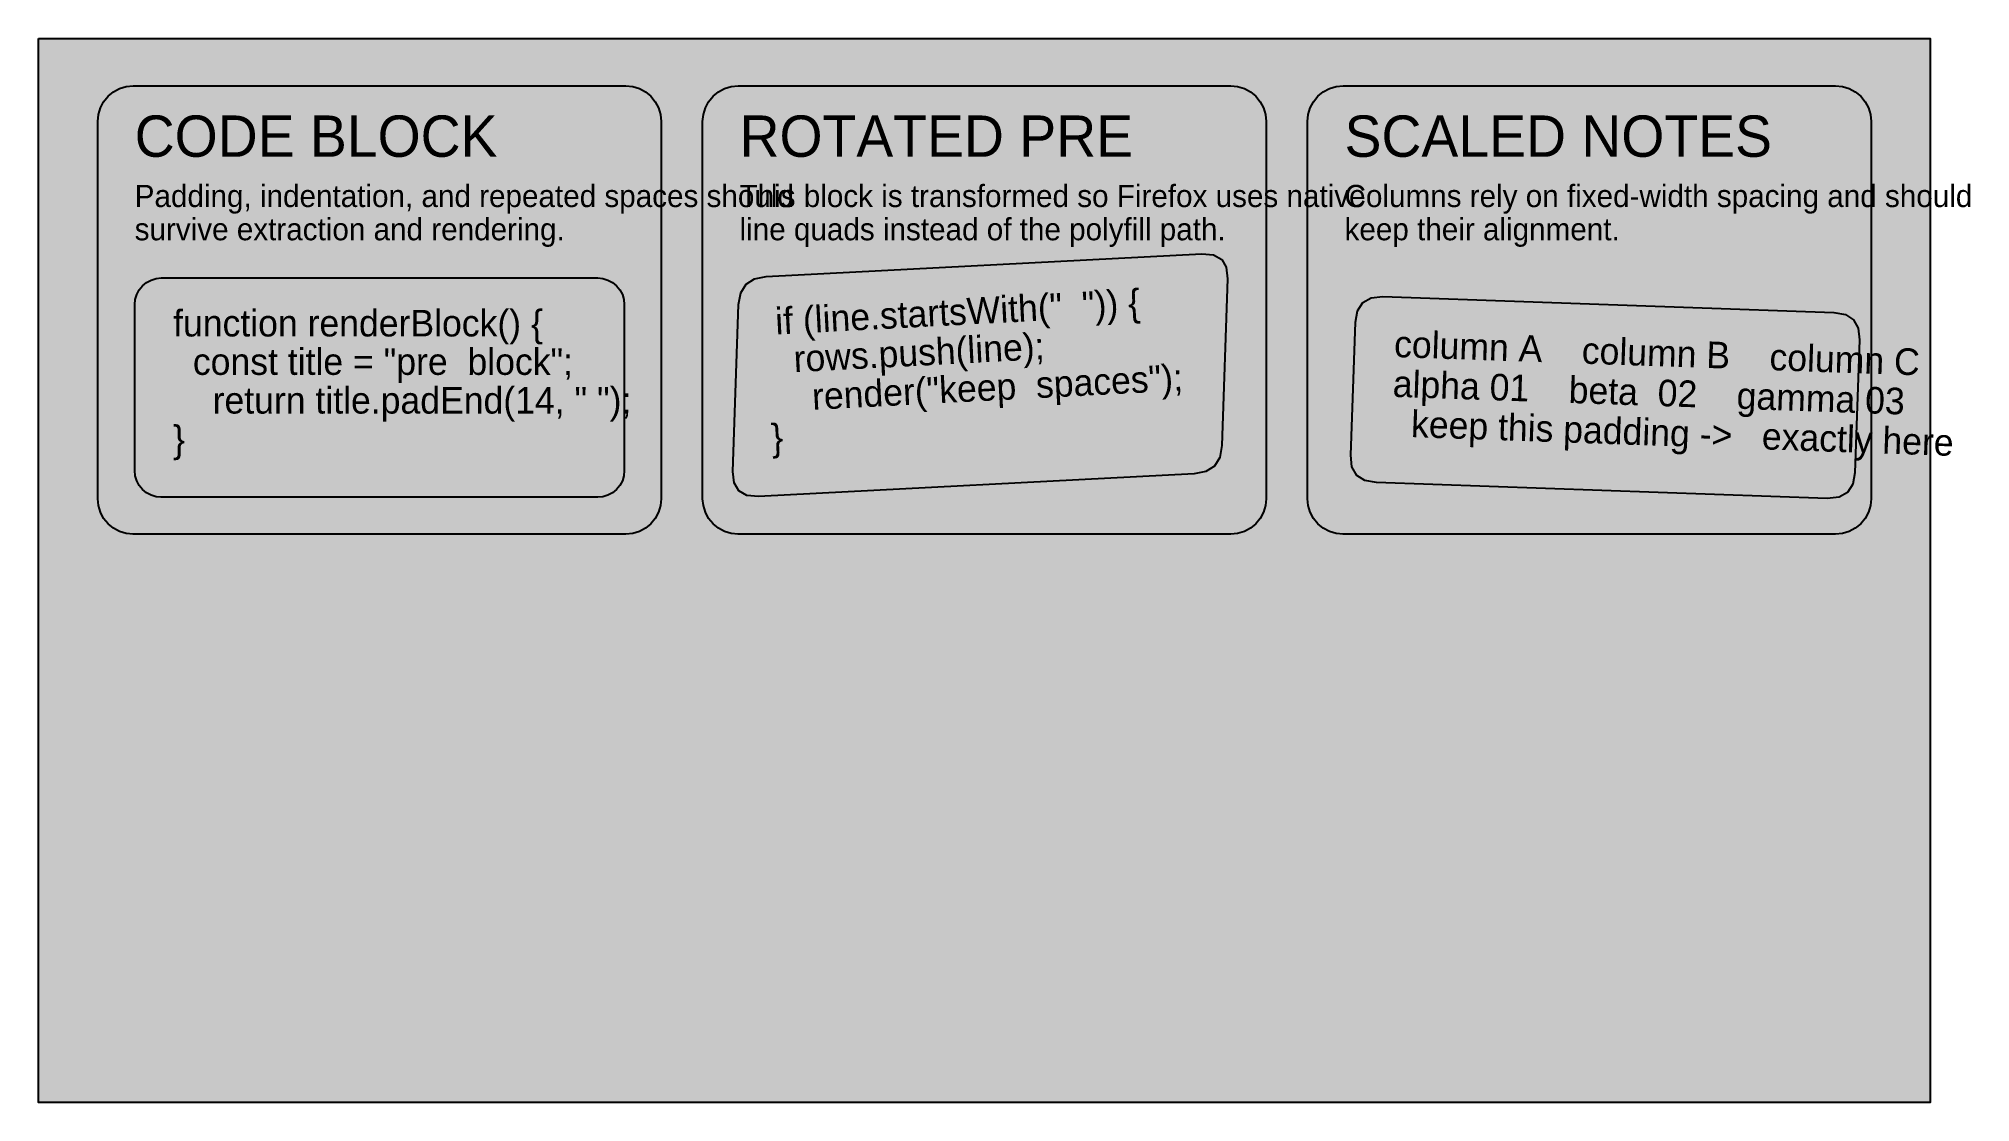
# Model space of a CAD drawing. Extents: x 0 to 1307, y 0 to 720.
import ezdxf

# ---------------------------------------------------------------- set-up
doc = ezdxf.new("R2010")
doc.units = 0

msp = doc.modelspace()

# ---------------------------------------------------------------- hatches: boundary and pattern name
at = {"true_color": 0xbc6c25}
msp.add_hatch(color=256, dxfattribs=at).paths.add_polyline_path([(0, 720), (1280, 720), (1280, 0), (0, 0)], flags=0)
at = {"true_color": 0xfffcf7}
for points in [[(64, 688), (397.3, 688), (397.3, 688), (402, 687.5), (406.5, 686.2), (410.7, 684), (414.3, 681), (417.3, 677.3), (419.5, 673.2), (420.9, 668.7), (421.3, 664), (421.3, 408.6), (421.3, 408.6), (420.9, 403.9), (419.5, 399.4), (417.3, 395.3), (414.3, 391.6), (410.7, 388.6), (406.5, 386.4), (402, 385.1), (397.3, 384.6), (64, 384.6), (64, 384.6), (59.3, 385.1), (54.8, 386.4), (50.7, 388.6), (47, 391.6), (44, 395.3), (41.8, 399.4), (40.5, 403.9), (40, 408.6), (40, 664), (40, 664), (40.5, 668.7), (41.8, 673.2), (44, 677.3), (47, 681), (50.7, 684), (54.8, 686.2), (59.3, 687.5), (64, 688)], [(473.3, 688), (806.7, 688), (806.7, 688), (811.3, 687.5), (815.9, 686.2), (820, 684), (823.6, 681), (826.6, 677.3), (828.8, 673.2), (830.2, 668.7), (830.7, 664), (830.7, 408.6), (830.7, 408.6), (830.2, 403.9), (828.8, 399.4), (826.6, 395.3), (823.6, 391.6), (820, 388.6), (815.9, 386.4), (811.3, 385.1), (806.7, 384.6), (473.3, 384.6), (473.3, 384.6), (468.7, 385.1), (464.1, 386.4), (460, 388.6), (456.4, 391.6), (453.4, 395.3), (451.2, 399.4), (449.8, 403.9), (449.3, 408.6), (449.3, 664), (449.3, 664), (449.8, 668.7), (451.2, 673.2), (453.4, 677.3), (456.4, 681), (460, 684), (464.1, 686.2), (468.7, 687.5), (473.3, 688)], [(882.7, 688), (1216, 688), (1216, 688), (1220.7, 687.5), (1225.2, 686.2), (1229.3, 684), (1233, 681), (1236, 677.3), (1238.2, 673.2), (1239.5, 668.7), (1240, 664), (1240, 408.6), (1240, 408.6), (1239.5, 403.9), (1238.2, 399.4), (1236, 395.3), (1233, 391.6), (1229.3, 388.6), (1225.2, 386.4), (1220.7, 385.1), (1216, 384.6), (882.7, 384.6), (882.7, 384.6), (878, 385.1), (873.5, 386.4), (869.3, 388.6), (865.7, 391.6), (862.7, 395.3), (860.5, 399.4), (859.1, 403.9), (858.7, 408.6), (858.7, 664), (858.7, 664), (859.1, 668.7), (860.5, 673.2), (862.7, 677.3), (865.7, 681), (869.3, 684), (873.5, 686.2), (878, 687.5), (882.7, 688)]]:
    msp.add_hatch(color=256, dxfattribs=at).paths.add_polyline_path(points, flags=0)
at = {"true_color": 0xfff8ef}
msp.add_hatch(color=256, dxfattribs=at).paths.add_polyline_path([(473.7, 540), (475.1, 547.9), (478.7, 553.7), (484.4, 557.4), (492.3, 558.9), (787.2, 574.4), (795.1, 573.7), (800.6, 570.6), (803.7, 565.2), (804.6, 557.4), (800.6, 444.5), (799.2, 436.5), (795.7, 430.7), (789.9, 427.1), (782, 425.5), (487.1, 410.1), (479.3, 410.8), (473.8, 413.9), (470.6, 419.3), (469.8, 427.1)], flags=0)
at = {"true_color": 0xfffdf8}
msp.add_hatch(color=256, dxfattribs=at).paths.add_polyline_path([(83, 558), (378.3, 558), (378.3, 558), (381.8, 557.7), (385.2, 556.6), (388.3, 555), (391.1, 552.7), (393.3, 550), (395, 546.9), (396, 543.5), (396.3, 540), (396.3, 427.6), (396.3, 427.6), (396, 424.1), (395, 420.7), (393.3, 417.6), (391.1, 414.9), (388.3, 412.6), (385.2, 411), (381.8, 409.9), (378.3, 409.6), (83, 409.6), (83, 409.6), (79.5, 409.9), (76.1, 411), (73, 412.6), (70.3, 414.9), (68, 417.6), (66.4, 420.7), (65.3, 424.1), (65, 427.6), (65, 540), (65, 540), (65.3, 543.5), (66.4, 546.9), (68, 550), (70.3, 552.7), (73, 555), (76.1, 556.6), (79.5, 557.7), (83, 558)], flags=0)
at = {"true_color": 0xfffaf2}
msp.add_hatch(color=256, dxfattribs=at).paths.add_polyline_path([(891, 528), (892.4, 535.8), (896, 541.3), (901.7, 544.5), (909.7, 545.4), (1214.7, 534.7), (1222.6, 533.3), (1228.1, 529.7), (1231.3, 524), (1232.1, 516.1), (1229, 426.2), (1227.6, 418.4), (1224, 412.9), (1218.3, 409.7), (1210.3, 408.8), (905.3, 419.5), (897.4, 420.9), (891.9, 424.4), (888.7, 430.2), (887.9, 438.1)], flags=0)

# ---------------------------------------------------------------- linework, layer by layer
at = {"true_color": 0xbc6c25}
for points in [[(0, 720), (1280, 720), (1280, 0), (0, 0)], [(473.7, 540), (475.1, 547.9), (478.7, 553.7), (484.4, 557.4), (492.3, 558.9), (787.2, 574.4), (795.1, 573.7), (800.6, 570.6), (803.7, 565.2), (804.6, 557.4), (800.6, 444.5), (799.2, 436.5), (795.7, 430.7), (789.9, 427.1), (782, 425.5), (487.1, 410.1), (479.3, 410.8), (473.8, 413.9), (470.6, 419.3), (469.8, 427.1)]]:
    msp.add_lwpolyline(points, close=True, dxfattribs=at)
at = {"true_color": 0x2f4858}
for points in [[(64, 688), (397.3, 688), (397.3, 688), (402, 687.5), (406.5, 686.2), (410.7, 684), (414.3, 681), (417.3, 677.3), (419.5, 673.2), (420.9, 668.7), (421.3, 664), (421.3, 408.6), (421.3, 408.6), (420.9, 403.9), (419.5, 399.4), (417.3, 395.3), (414.3, 391.6), (410.7, 388.6), (406.5, 386.4), (402, 385.1), (397.3, 384.6), (64, 384.6), (64, 384.6), (59.3, 385.1), (54.8, 386.4), (50.7, 388.6), (47, 391.6), (44, 395.3), (41.8, 399.4), (40.5, 403.9), (40, 408.6), (40, 664), (40, 664), (40.5, 668.7), (41.8, 673.2), (44, 677.3), (47, 681), (50.7, 684), (54.8, 686.2), (59.3, 687.5), (64, 688)], [(473.3, 688), (806.7, 688), (806.7, 688), (811.3, 687.5), (815.9, 686.2), (820, 684), (823.6, 681), (826.6, 677.3), (828.8, 673.2), (830.2, 668.7), (830.7, 664), (830.7, 408.6), (830.7, 408.6), (830.2, 403.9), (828.8, 399.4), (826.6, 395.3), (823.6, 391.6), (820, 388.6), (815.9, 386.4), (811.3, 385.1), (806.7, 384.6), (473.3, 384.6), (473.3, 384.6), (468.7, 385.1), (464.1, 386.4), (460, 388.6), (456.4, 391.6), (453.4, 395.3), (451.2, 399.4), (449.8, 403.9), (449.3, 408.6), (449.3, 664), (449.3, 664), (449.8, 668.7), (451.2, 673.2), (453.4, 677.3), (456.4, 681), (460, 684), (464.1, 686.2), (468.7, 687.5), (473.3, 688)], [(882.7, 688), (1216, 688), (1216, 688), (1220.7, 687.5), (1225.2, 686.2), (1229.3, 684), (1233, 681), (1236, 677.3), (1238.2, 673.2), (1239.5, 668.7), (1240, 664), (1240, 408.6), (1240, 408.6), (1239.5, 403.9), (1238.2, 399.4), (1236, 395.3), (1233, 391.6), (1229.3, 388.6), (1225.2, 386.4), (1220.7, 385.1), (1216, 384.6), (882.7, 384.6), (882.7, 384.6), (878, 385.1), (873.5, 386.4), (869.3, 388.6), (865.7, 391.6), (862.7, 395.3), (860.5, 399.4), (859.1, 403.9), (858.7, 408.6), (858.7, 664), (858.7, 664), (859.1, 668.7), (860.5, 673.2), (862.7, 677.3), (865.7, 681), (869.3, 684), (873.5, 686.2), (878, 687.5), (882.7, 688)], [(83, 558), (378.3, 558), (378.3, 558), (381.8, 557.7), (385.2, 556.6), (388.3, 555), (391.1, 552.7), (393.3, 550), (395, 546.9), (396, 543.5), (396.3, 540), (396.3, 427.6), (396.3, 427.6), (396, 424.1), (395, 420.7), (393.3, 417.6), (391.1, 414.9), (388.3, 412.6), (385.2, 411), (381.8, 409.9), (378.3, 409.6), (83, 409.6), (83, 409.6), (79.5, 409.9), (76.1, 411), (73, 412.6), (70.3, 414.9), (68, 417.6), (66.4, 420.7), (65.3, 424.1), (65, 427.6), (65, 540), (65, 540), (65.3, 543.5), (66.4, 546.9), (68, 550), (70.3, 552.7), (73, 555), (76.1, 556.6), (79.5, 557.7), (83, 558)]]:
    msp.add_lwpolyline(points, close=True, dxfattribs=at)
at = {"true_color": 0x7f5539}
msp.add_lwpolyline([(891, 528), (892.4, 535.8), (896, 541.3), (901.7, 544.5), (909.7, 545.4), (1214.7, 534.7), (1222.6, 533.3), (1228.1, 529.7), (1231.3, 524), (1232.1, 516.1), (1229, 426.2), (1227.6, 418.4), (1224, 412.9), (1218.3, 409.7), (1210.3, 408.8), (905.3, 419.5), (897.4, 420.9), (891.9, 424.4), (888.7, 430.2), (887.9, 438.1)], close=True, dxfattribs=at)

# ---------------------------------------------------------------- texts
at = {"true_color": 0x7c4f2a}
for s, p in [('CODE BLOCK', (65, 640)), ('ROTATED PRE', (474.3, 640)), ('SCALED NOTES', (883.7, 640))]:
    msp.add_text(s, height=28, dxfattribs=at).set_placement(p)
at = {"true_color": 0x52606d}
for s, p in [('Padding, indentation, and repeated spaces should', (65, 606)), ('This block is transformed so Firefox uses native', (474.3, 606)), ('Columns rely on fixed-width spacing and should', (883.7, 606)), ('survive extraction and rendering.', (65, 583.5)), ('line quads instead of the polyfill path.', (474.3, 583.5)), ('keep their alignment.', (883.7, 583.5))]:
    msp.add_text(s, height=15, dxfattribs=at).set_placement(p)
at = {"true_color": 0x102a43}
for s, rotation, p in [('if (line.startsWith("  ")) {', 3, (498.9, 519.7)), ('  rows.push(line);', 3, (498, 493.5)), ('column A    column B    column C', -2, (917, 504.5)), ('    render("keep  spaces");', 3, (497.1, 467.3)), ('alpha 01    beta  02    gamma 03', -2, (916.1, 477.6)), ('}', 2.9999, (496.2, 441.1)), ('  keep this padding ->   exactly here', -2, (915.1, 450.8))]:
    msp.add_text(s, height=18, rotation=rotation, dxfattribs=at).set_placement(p)
for s, p in [('function renderBlock() {', (91, 518.4)), ('  const title = "pre  block";', (91, 492.4)), ('    return title.padEnd(14, " ");', (91, 466.2)), ('}', (91, 440.1))]:
    msp.add_text(s, height=18, dxfattribs=at).set_placement(p)

doc.saveas('drawing.dxf')
